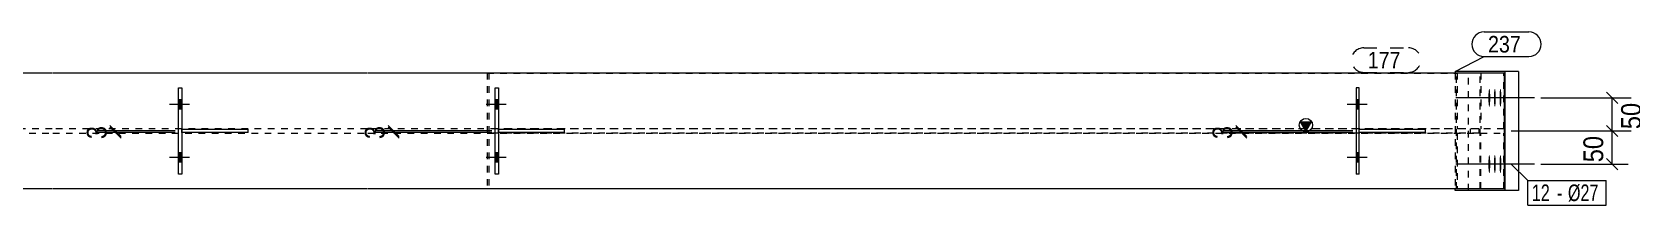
# Model space of a CAD drawing. Header units: millimetres. Extents: x 2 to 825, y 1 to 579.
# Drawn here: x 398.1 to 639.5, y 402.2 to 428.3 of the extents above; entities that cross this region are included whole.
import ezdxf

# ---------------------------------------------------------------- set-up
doc = ezdxf.new("R2010")
doc.units = ezdxf.units.MM
for name, pattern in [('XKITLINE00', [0]), ('XKITLINE01', [4, 1, -1, 1, -1]), ('XKITLINE02', [4, 2, -2])]:
    doc.linetypes.add(name, pattern=pattern)
for name, color, linetype, lineweight in [('Bolt', 3, 'Continuous', 0), ('BoltMark', 7, 'Continuous', 0), ('Dimensions', 7, 'Continuous', 0), ('Part', 2, 'Continuous', 0), ('PartMark', 7, 'Continuous', 0)]:
    doc.layers.add(name, color=color, linetype=linetype, lineweight=lineweight)
doc.styles.add('ARIAL', font='ARIAL.TTF')
doc.styles.add('ARIAL_NARROW', font='ARIALN.TTF')

# ---------------------------------------------------------------- blocks, each defined once
blk = doc.blocks.new('*A35')
at = {"layer": 'Bolt'}
for points in [[(420.2, 418.08), (420.7, 418.08), (420.7, 416.68), (420.2, 416.68)], [(420.2, 418.08), (420.7, 418.08), (420.7, 416.68), (420.2, 416.68)], [(420.2, 410.08), (420.7, 410.08), (420.7, 408.68), (420.2, 408.68)], [(420.2, 410.08), (420.7, 410.08), (420.7, 408.68), (420.2, 408.68)]]:
    blk.add_hatch(color=3, dxfattribs=at).paths.add_polyline_path(points, flags=17)
at = {"layer": 'Bolt', "color": 3, "linetype": 'XKITLINE00', "lineweight": 0}
for p, q in [((420.7, 418.08), (420.2, 418.08)), ((420.7, 418.08), (420.2, 418.08)), ((421.86, 417.38), (418.86, 417.38)), ((421.86, 417.38), (418.86, 417.38)), ((420.7, 416.68), (420.2, 416.68)), ((420.7, 416.68), (420.2, 416.68)), ((421.86, 409.38), (418.86, 409.38)), ((421.86, 409.38), (418.86, 409.38)), ((420.7, 410.08), (420.2, 410.08)), ((420.7, 410.08), (420.2, 410.08)), ((420.7, 408.68), (420.2, 408.68)), ((420.7, 408.68), (420.2, 408.68))]:
    blk.add_line(p, q, dxfattribs=at)
blk = doc.blocks.new('*A37')
at = {"layer": 'Bolt'}
for points in [[(598.01, 418.08), (598.51, 418.08), (598.51, 416.68), (598.01, 416.68)], [(598.01, 418.08), (598.51, 418.08), (598.51, 416.68), (598.01, 416.68)], [(598.01, 410.08), (598.51, 410.08), (598.51, 408.68), (598.01, 408.68)], [(598.01, 410.08), (598.51, 410.08), (598.51, 408.68), (598.01, 408.68)]]:
    blk.add_hatch(color=3, dxfattribs=at).paths.add_polyline_path(points, flags=17)
at = {"layer": 'Bolt', "color": 3, "linetype": 'XKITLINE00', "lineweight": 0}
for p, q in [((598.51, 418.08), (598.01, 418.08)), ((598.51, 418.08), (598.01, 418.08)), ((599.67, 417.38), (596.67, 417.38)), ((599.67, 417.38), (596.67, 417.38)), ((598.51, 416.68), (598.01, 416.68)), ((598.51, 416.68), (598.01, 416.68)), ((599.67, 409.38), (596.67, 409.38)), ((599.67, 409.38), (596.67, 409.38)), ((598.51, 410.08), (598.01, 410.08)), ((598.51, 410.08), (598.01, 410.08)), ((598.51, 408.68), (598.01, 408.68)), ((598.51, 408.68), (598.01, 408.68))]:
    blk.add_line(p, q, dxfattribs=at)
blk = doc.blocks.new('*A39')
at = {"layer": 'Bolt'}
for points in [[(468.01, 418.08), (468.51, 418.08), (468.51, 416.68), (468.01, 416.68)], [(468.01, 418.08), (468.51, 418.08), (468.51, 416.68), (468.01, 416.68)], [(468.01, 410.08), (468.51, 410.08), (468.51, 408.68), (468.01, 408.68)], [(468.01, 410.08), (468.51, 410.08), (468.51, 408.68), (468.01, 408.68)]]:
    blk.add_hatch(color=3, dxfattribs=at).paths.add_polyline_path(points, flags=17)
at = {"layer": 'Bolt', "color": 3, "linetype": 'XKITLINE00', "lineweight": 0}
for p, q in [((468.51, 418.08), (468.01, 418.08)), ((468.51, 418.08), (468.01, 418.08)), ((469.67, 417.38), (466.67, 417.38)), ((469.67, 417.38), (466.67, 417.38)), ((468.51, 416.68), (468.01, 416.68)), ((468.51, 416.68), (468.01, 416.68)), ((469.67, 409.38), (466.67, 409.38)), ((469.67, 409.38), (466.67, 409.38)), ((468.51, 410.08), (468.01, 410.08)), ((468.51, 410.08), (468.01, 410.08)), ((468.51, 408.68), (468.01, 408.68)), ((468.51, 408.68), (468.01, 408.68))]:
    blk.add_line(p, q, dxfattribs=at)
blk = doc.blocks.new('*A40')
at = {"layer": 'Bolt'}
for points in [[(618.28, 418.35), (618.28, 418.32), (618.28, 418.28), (618.28, 418.25), (618.28, 418.22), (618.28, 418.19), (618.28, 418.15), (618.28, 418.12), (618.28, 418.09), (618.28, 418.06), (618.27, 418.02), (618.27, 417.99), (618.27, 417.96), (618.27, 417.93), (618.27, 417.9), (618.27, 417.87), (618.27, 417.84), (618.27, 417.81), (618.26, 417.78), (618.26, 417.75), (618.26, 417.72), (618.26, 417.69), (618.26, 417.66), (618.26, 417.63), (618.25, 417.61), (618.25, 417.58), (618.25, 417.55), (618.25, 417.53), (618.25, 417.5), (618.24, 417.48), (618.24, 417.45), (618.24, 417.43), (618.24, 417.41), (618.23, 417.38), (618.23, 417.36), (618.23, 417.34), (618.23, 417.32), (618.22, 417.3), (618.22, 417.28), (618.22, 417.26), (618.21, 417.24), (618.21, 417.23), (618.21, 417.21), (618.2, 417.19), (618.2, 417.18), (618.2, 417.16), (618.2, 417.15), (618.19, 417.14), (618.19, 417.12), (618.19, 417.11), (618.18, 417.1), (618.18, 417.09), (618.18, 417.08), (618.17, 417.07), (618.17, 417.07), (618.17, 417.06), (618.16, 417.05), (618.16, 417.05), (618.16, 417.04), (618.15, 417.04), (618.15, 417.04), (618.14, 417.04), (618.14, 417.03), (618.14, 417.03), (618.13, 417.03), (618.13, 417.04), (618.13, 417.04), (618.12, 417.04), (618.12, 417.04), (618.12, 417.05), (618.11, 417.05), (618.11, 417.06), (618.11, 417.07), (618.1, 417.07), (618.1, 417.08), (618.1, 417.09), (618.09, 417.1), (618.09, 417.11), (618.09, 417.12), (618.08, 417.14), (618.08, 417.15), (618.08, 417.16), (618.07, 417.18), (618.07, 417.19), (618.07, 417.21), (618.07, 417.23), (618.06, 417.24), (618.06, 417.26), (618.06, 417.28), (618.05, 417.3), (618.05, 417.32), (618.05, 417.34), (618.05, 417.36), (618.04, 417.38), (618.04, 417.41), (618.04, 417.43), (618.04, 417.45), (618.03, 417.48), (618.03, 417.5), (618.03, 417.53), (618.03, 417.55), (618.02, 417.58), (618.02, 417.61), (618.02, 417.63), (618.02, 417.66), (618.02, 417.69), (618.01, 417.72), (618.01, 417.75), (618.01, 417.78), (618.01, 417.81), (618.01, 417.84), (618.01, 417.87), (618.01, 417.9), (618, 417.93), (618, 417.96), (618, 417.99), (618, 418.02), (618, 418.06), (618, 418.09), (618, 418.12), (618, 418.15), (618, 418.19), (618, 418.22), (618, 418.25), (618, 418.28), (618, 418.32), (618, 418.35), (618, 418.38), (618, 418.42), (618, 418.45), (618, 418.48), (618, 418.52), (618, 418.55), (618, 418.58), (618, 418.61), (618, 418.65), (618, 418.68), (618, 418.71), (618, 418.74), (618, 418.78), (618, 418.81), (618, 418.84), (618.01, 418.87), (618.01, 418.9), (618.01, 418.93), (618.01, 418.96), (618.01, 418.99), (618.01, 419.02), (618.01, 419.05), (618.02, 419.08), (618.02, 419.11), (618.02, 419.13), (618.02, 419.16), (618.02, 419.19), (618.03, 419.21), (618.03, 419.24), (618.03, 419.27), (618.03, 419.29), (618.04, 419.31), (618.04, 419.34), (618.04, 419.36), (618.04, 419.38), (618.05, 419.41), (618.05, 419.43), (618.05, 419.45), (618.05, 419.47), (618.06, 419.49), (618.06, 419.51), (618.06, 419.52), (618.07, 419.54), (618.07, 419.56), (618.07, 419.57), (618.07, 419.59), (618.08, 419.6), (618.08, 419.62), (618.08, 419.63), (618.09, 419.64), (618.09, 419.65), (618.09, 419.67), (618.1, 419.68), (618.1, 419.68), (618.1, 419.69), (618.11, 419.7), (618.11, 419.71), (618.11, 419.71), (618.12, 419.72), (618.12, 419.72), (618.12, 419.73), (618.13, 419.73), (618.13, 419.73), (618.13, 419.73), (618.14, 419.73), (618.14, 419.73), (618.14, 419.73), (618.15, 419.73), (618.15, 419.73), (618.16, 419.72), (618.16, 419.72), (618.16, 419.71), (618.17, 419.71), (618.17, 419.7), (618.17, 419.69), (618.18, 419.68), (618.18, 419.68), (618.18, 419.67), (618.19, 419.65), (618.19, 419.64), (618.19, 419.63), (618.2, 419.62), (618.2, 419.6), (618.2, 419.59), (618.2, 419.57), (618.21, 419.56), (618.21, 419.54), (618.21, 419.52), (618.22, 419.51), (618.22, 419.49), (618.22, 419.47), (618.23, 419.45), (618.23, 419.43), (618.23, 419.41), (618.23, 419.38), (618.24, 419.36), (618.24, 419.34), (618.24, 419.31), (618.24, 419.29), (618.25, 419.27), (618.25, 419.24), (618.25, 419.21), (618.25, 419.19), (618.25, 419.16), (618.26, 419.13), (618.26, 419.11), (618.26, 419.08), (618.26, 419.05), (618.26, 419.02), (618.26, 418.99), (618.27, 418.96), (618.27, 418.93), (618.27, 418.9), (618.27, 418.87), (618.27, 418.84), (618.27, 418.81), (618.27, 418.78), (618.27, 418.74), (618.28, 418.71), (618.28, 418.68), (618.28, 418.65), (618.28, 418.61), (618.28, 418.58), (618.28, 418.55), (618.28, 418.52), (618.28, 418.48), (618.28, 418.45), (618.28, 418.42), (618.28, 418.38)], [(619.12, 418.35), (619.12, 418.32), (619.12, 418.28), (619.12, 418.25), (619.12, 418.22), (619.12, 418.19), (619.12, 418.15), (619.12, 418.12), (619.12, 418.09), (619.11, 418.06), (619.11, 418.02), (619.11, 417.99), (619.11, 417.96), (619.11, 417.93), (619.11, 417.9), (619.11, 417.87), (619.11, 417.84), (619.11, 417.81), (619.1, 417.78), (619.1, 417.75), (619.1, 417.72), (619.1, 417.69), (619.1, 417.66), (619.09, 417.63), (619.09, 417.61), (619.09, 417.58), (619.09, 417.55), (619.09, 417.53), (619.08, 417.5), (619.08, 417.48), (619.08, 417.45), (619.08, 417.43), (619.07, 417.41), (619.07, 417.38), (619.07, 417.36), (619.07, 417.34), (619.06, 417.32), (619.06, 417.3), (619.06, 417.28), (619.06, 417.26), (619.05, 417.24), (619.05, 417.23), (619.05, 417.21), (619.04, 417.19), (619.04, 417.18), (619.04, 417.16), (619.03, 417.15), (619.03, 417.14), (619.03, 417.12), (619.02, 417.11), (619.02, 417.1), (619.02, 417.09), (619.01, 417.08), (619.01, 417.07), (619.01, 417.07), (619, 417.06), (619, 417.05), (619, 417.05), (618.99, 417.04), (618.99, 417.04), (618.99, 417.04), (618.98, 417.04), (618.98, 417.03), (618.98, 417.03), (618.97, 417.03), (618.97, 417.04), (618.97, 417.04), (618.96, 417.04), (618.96, 417.04), (618.96, 417.05), (618.95, 417.05), (618.95, 417.06), (618.95, 417.07), (618.94, 417.07), (618.94, 417.08), (618.94, 417.09), (618.93, 417.1), (618.93, 417.11), (618.93, 417.12), (618.92, 417.14), (618.92, 417.15), (618.92, 417.16), (618.91, 417.18), (618.91, 417.19), (618.91, 417.21), (618.9, 417.23), (618.9, 417.24), (618.9, 417.26), (618.9, 417.28), (618.89, 417.3), (618.89, 417.32), (618.89, 417.34), (618.88, 417.36), (618.88, 417.38), (618.88, 417.41), (618.88, 417.43), (618.87, 417.45), (618.87, 417.48), (618.87, 417.5), (618.87, 417.53), (618.87, 417.55), (618.86, 417.58), (618.86, 417.61), (618.86, 417.63), (618.86, 417.66), (618.86, 417.69), (618.85, 417.72), (618.85, 417.75), (618.85, 417.78), (618.85, 417.81), (618.85, 417.84), (618.85, 417.87), (618.85, 417.9), (618.84, 417.93), (618.84, 417.96), (618.84, 417.99), (618.84, 418.02), (618.84, 418.06), (618.84, 418.09), (618.84, 418.12), (618.84, 418.15), (618.84, 418.19), (618.84, 418.22), (618.84, 418.25), (618.84, 418.28), (618.84, 418.32), (618.84, 418.35), (618.84, 418.38), (618.84, 418.42), (618.84, 418.45), (618.84, 418.48), (618.84, 418.52), (618.84, 418.55), (618.84, 418.58), (618.84, 418.61), (618.84, 418.65), (618.84, 418.68), (618.84, 418.71), (618.84, 418.74), (618.84, 418.78), (618.84, 418.81), (618.84, 418.84), (618.85, 418.87), (618.85, 418.9), (618.85, 418.93), (618.85, 418.96), (618.85, 418.99), (618.85, 419.02), (618.85, 419.05), (618.86, 419.08), (618.86, 419.11), (618.86, 419.13), (618.86, 419.16), (618.86, 419.19), (618.87, 419.21), (618.87, 419.24), (618.87, 419.27), (618.87, 419.29), (618.87, 419.31), (618.88, 419.34), (618.88, 419.36), (618.88, 419.38), (618.88, 419.41), (618.89, 419.43), (618.89, 419.45), (618.89, 419.47), (618.9, 419.49), (618.9, 419.51), (618.9, 419.52), (618.9, 419.54), (618.91, 419.56), (618.91, 419.57), (618.91, 419.59), (618.92, 419.6), (618.92, 419.62), (618.92, 419.63), (618.93, 419.64), (618.93, 419.65), (618.93, 419.67), (618.94, 419.68), (618.94, 419.68), (618.94, 419.69), (618.95, 419.7), (618.95, 419.71), (618.95, 419.71), (618.96, 419.72), (618.96, 419.72), (618.96, 419.73), (618.97, 419.73), (618.97, 419.73), (618.97, 419.73), (618.98, 419.73), (618.98, 419.73), (618.98, 419.73), (618.99, 419.73), (618.99, 419.73), (618.99, 419.72), (619, 419.72), (619, 419.71), (619, 419.71), (619.01, 419.7), (619.01, 419.69), (619.01, 419.68), (619.02, 419.68), (619.02, 419.67), (619.02, 419.65), (619.03, 419.64), (619.03, 419.63), (619.03, 419.62), (619.04, 419.6), (619.04, 419.59), (619.04, 419.57), (619.05, 419.56), (619.05, 419.54), (619.05, 419.52), (619.06, 419.51), (619.06, 419.49), (619.06, 419.47), (619.06, 419.45), (619.07, 419.43), (619.07, 419.41), (619.07, 419.38), (619.07, 419.36), (619.08, 419.34), (619.08, 419.31), (619.08, 419.29), (619.08, 419.27), (619.09, 419.24), (619.09, 419.21), (619.09, 419.19), (619.09, 419.16), (619.09, 419.13), (619.1, 419.11), (619.1, 419.08), (619.1, 419.05), (619.1, 419.02), (619.1, 418.99), (619.11, 418.96), (619.11, 418.93), (619.11, 418.9), (619.11, 418.87), (619.11, 418.84), (619.11, 418.81), (619.11, 418.78), (619.11, 418.74), (619.11, 418.71), (619.12, 418.68), (619.12, 418.65), (619.12, 418.61), (619.12, 418.58), (619.12, 418.55), (619.12, 418.52), (619.12, 418.48), (619.12, 418.45), (619.12, 418.42), (619.12, 418.38)], [(619.96, 418.35), (619.96, 418.32), (619.96, 418.28), (619.96, 418.25), (619.96, 418.22), (619.96, 418.19), (619.96, 418.15), (619.96, 418.12), (619.95, 418.09), (619.95, 418.06), (619.95, 418.02), (619.95, 417.99), (619.95, 417.96), (619.95, 417.93), (619.95, 417.9), (619.95, 417.87), (619.95, 417.84), (619.94, 417.81), (619.94, 417.78), (619.94, 417.75), (619.94, 417.72), (619.94, 417.69), (619.94, 417.66), (619.93, 417.63), (619.93, 417.61), (619.93, 417.58), (619.93, 417.55), (619.93, 417.53), (619.92, 417.5), (619.92, 417.48), (619.92, 417.45), (619.92, 417.43), (619.91, 417.41), (619.91, 417.38), (619.91, 417.36), (619.91, 417.34), (619.9, 417.32), (619.9, 417.3), (619.9, 417.28), (619.89, 417.26), (619.89, 417.24), (619.89, 417.23), (619.89, 417.21), (619.88, 417.19), (619.88, 417.18), (619.88, 417.16), (619.87, 417.15), (619.87, 417.14), (619.87, 417.12), (619.86, 417.11), (619.86, 417.1), (619.86, 417.09), (619.85, 417.08), (619.85, 417.07), (619.85, 417.07), (619.84, 417.06), (619.84, 417.05), (619.84, 417.05), (619.83, 417.04), (619.83, 417.04), (619.83, 417.04), (619.82, 417.04), (619.82, 417.03), (619.82, 417.03), (619.81, 417.03), (619.81, 417.04), (619.81, 417.04), (619.8, 417.04), (619.8, 417.04), (619.8, 417.05), (619.79, 417.05), (619.79, 417.06), (619.79, 417.07), (619.78, 417.07), (619.78, 417.08), (619.78, 417.09), (619.77, 417.1), (619.77, 417.11), (619.77, 417.12), (619.76, 417.14), (619.76, 417.15), (619.76, 417.16), (619.75, 417.18), (619.75, 417.19), (619.75, 417.21), (619.74, 417.23), (619.74, 417.24), (619.74, 417.26), (619.73, 417.28), (619.73, 417.3), (619.73, 417.32), (619.73, 417.34), (619.72, 417.36), (619.72, 417.38), (619.72, 417.41), (619.72, 417.43), (619.71, 417.45), (619.71, 417.48), (619.71, 417.5), (619.71, 417.53), (619.7, 417.55), (619.7, 417.58), (619.7, 417.61), (619.7, 417.63), (619.7, 417.66), (619.69, 417.69), (619.69, 417.72), (619.69, 417.75), (619.69, 417.78), (619.69, 417.81), (619.69, 417.84), (619.69, 417.87), (619.68, 417.9), (619.68, 417.93), (619.68, 417.96), (619.68, 417.99), (619.68, 418.02), (619.68, 418.06), (619.68, 418.09), (619.68, 418.12), (619.68, 418.15), (619.68, 418.19), (619.68, 418.22), (619.68, 418.25), (619.68, 418.28), (619.67, 418.32), (619.67, 418.35), (619.67, 418.38), (619.67, 418.42), (619.67, 418.45), (619.68, 418.48), (619.68, 418.52), (619.68, 418.55), (619.68, 418.58), (619.68, 418.61), (619.68, 418.65), (619.68, 418.68), (619.68, 418.71), (619.68, 418.74), (619.68, 418.78), (619.68, 418.81), (619.68, 418.84), (619.68, 418.87), (619.69, 418.9), (619.69, 418.93), (619.69, 418.96), (619.69, 418.99), (619.69, 419.02), (619.69, 419.05), (619.69, 419.08), (619.7, 419.11), (619.7, 419.13), (619.7, 419.16), (619.7, 419.19), (619.7, 419.21), (619.71, 419.24), (619.71, 419.27), (619.71, 419.29), (619.71, 419.31), (619.72, 419.34), (619.72, 419.36), (619.72, 419.38), (619.72, 419.41), (619.73, 419.43), (619.73, 419.45), (619.73, 419.47), (619.73, 419.49), (619.74, 419.51), (619.74, 419.52), (619.74, 419.54), (619.75, 419.56), (619.75, 419.57), (619.75, 419.59), (619.76, 419.6), (619.76, 419.62), (619.76, 419.63), (619.77, 419.64), (619.77, 419.65), (619.77, 419.67), (619.78, 419.68), (619.78, 419.68), (619.78, 419.69), (619.79, 419.7), (619.79, 419.71), (619.79, 419.71), (619.8, 419.72), (619.8, 419.72), (619.8, 419.73), (619.81, 419.73), (619.81, 419.73), (619.81, 419.73), (619.82, 419.73), (619.82, 419.73), (619.82, 419.73), (619.83, 419.73), (619.83, 419.73), (619.83, 419.72), (619.84, 419.72), (619.84, 419.71), (619.84, 419.71), (619.85, 419.7), (619.85, 419.69), (619.85, 419.68), (619.86, 419.68), (619.86, 419.67), (619.86, 419.65), (619.87, 419.64), (619.87, 419.63), (619.87, 419.62), (619.88, 419.6), (619.88, 419.59), (619.88, 419.57), (619.89, 419.56), (619.89, 419.54), (619.89, 419.52), (619.89, 419.51), (619.9, 419.49), (619.9, 419.47), (619.9, 419.45), (619.91, 419.43), (619.91, 419.41), (619.91, 419.38), (619.91, 419.36), (619.92, 419.34), (619.92, 419.31), (619.92, 419.29), (619.92, 419.27), (619.93, 419.24), (619.93, 419.21), (619.93, 419.19), (619.93, 419.16), (619.93, 419.13), (619.94, 419.11), (619.94, 419.08), (619.94, 419.05), (619.94, 419.02), (619.94, 418.99), (619.94, 418.96), (619.95, 418.93), (619.95, 418.9), (619.95, 418.87), (619.95, 418.84), (619.95, 418.81), (619.95, 418.78), (619.95, 418.74), (619.95, 418.71), (619.95, 418.68), (619.96, 418.65), (619.96, 418.61), (619.96, 418.58), (619.96, 418.55), (619.96, 418.52), (619.96, 418.48), (619.96, 418.45), (619.96, 418.42), (619.96, 418.38)], [(618.28, 408.35), (618.28, 408.32), (618.28, 408.28), (618.28, 408.25), (618.28, 408.22), (618.28, 408.19), (618.28, 408.15), (618.28, 408.12), (618.28, 408.09), (618.28, 408.06), (618.27, 408.02), (618.27, 407.99), (618.27, 407.96), (618.27, 407.93), (618.27, 407.9), (618.27, 407.87), (618.27, 407.84), (618.27, 407.81), (618.26, 407.78), (618.26, 407.75), (618.26, 407.72), (618.26, 407.69), (618.26, 407.66), (618.26, 407.63), (618.25, 407.61), (618.25, 407.58), (618.25, 407.55), (618.25, 407.53), (618.25, 407.5), (618.24, 407.48), (618.24, 407.45), (618.24, 407.43), (618.24, 407.41), (618.23, 407.38), (618.23, 407.36), (618.23, 407.34), (618.23, 407.32), (618.22, 407.3), (618.22, 407.28), (618.22, 407.26), (618.21, 407.24), (618.21, 407.23), (618.21, 407.21), (618.2, 407.19), (618.2, 407.18), (618.2, 407.16), (618.2, 407.15), (618.19, 407.14), (618.19, 407.12), (618.19, 407.11), (618.18, 407.1), (618.18, 407.09), (618.18, 407.08), (618.17, 407.07), (618.17, 407.07), (618.17, 407.06), (618.16, 407.05), (618.16, 407.05), (618.16, 407.04), (618.15, 407.04), (618.15, 407.04), (618.14, 407.04), (618.14, 407.03), (618.14, 407.03), (618.13, 407.03), (618.13, 407.04), (618.13, 407.04), (618.12, 407.04), (618.12, 407.04), (618.12, 407.05), (618.11, 407.05), (618.11, 407.06), (618.11, 407.07), (618.1, 407.07), (618.1, 407.08), (618.1, 407.09), (618.09, 407.1), (618.09, 407.11), (618.09, 407.12), (618.08, 407.14), (618.08, 407.15), (618.08, 407.16), (618.07, 407.18), (618.07, 407.19), (618.07, 407.21), (618.07, 407.23), (618.06, 407.24), (618.06, 407.26), (618.06, 407.28), (618.05, 407.3), (618.05, 407.32), (618.05, 407.34), (618.05, 407.36), (618.04, 407.38), (618.04, 407.41), (618.04, 407.43), (618.04, 407.45), (618.03, 407.48), (618.03, 407.5), (618.03, 407.53), (618.03, 407.55), (618.02, 407.58), (618.02, 407.61), (618.02, 407.63), (618.02, 407.66), (618.02, 407.69), (618.01, 407.72), (618.01, 407.75), (618.01, 407.78), (618.01, 407.81), (618.01, 407.84), (618.01, 407.87), (618.01, 407.9), (618, 407.93), (618, 407.96), (618, 407.99), (618, 408.02), (618, 408.06), (618, 408.09), (618, 408.12), (618, 408.15), (618, 408.19), (618, 408.22), (618, 408.25), (618, 408.28), (618, 408.32), (618, 408.35), (618, 408.38), (618, 408.42), (618, 408.45), (618, 408.48), (618, 408.52), (618, 408.55), (618, 408.58), (618, 408.61), (618, 408.65), (618, 408.68), (618, 408.71), (618, 408.74), (618, 408.78), (618, 408.81), (618, 408.84), (618.01, 408.87), (618.01, 408.9), (618.01, 408.93), (618.01, 408.96), (618.01, 408.99), (618.01, 409.02), (618.01, 409.05), (618.02, 409.08), (618.02, 409.11), (618.02, 409.13), (618.02, 409.16), (618.02, 409.19), (618.03, 409.21), (618.03, 409.24), (618.03, 409.27), (618.03, 409.29), (618.04, 409.31), (618.04, 409.34), (618.04, 409.36), (618.04, 409.38), (618.05, 409.41), (618.05, 409.43), (618.05, 409.45), (618.05, 409.47), (618.06, 409.49), (618.06, 409.51), (618.06, 409.52), (618.07, 409.54), (618.07, 409.56), (618.07, 409.57), (618.07, 409.59), (618.08, 409.6), (618.08, 409.62), (618.08, 409.63), (618.09, 409.64), (618.09, 409.65), (618.09, 409.67), (618.1, 409.68), (618.1, 409.68), (618.1, 409.69), (618.11, 409.7), (618.11, 409.71), (618.11, 409.71), (618.12, 409.72), (618.12, 409.72), (618.12, 409.73), (618.13, 409.73), (618.13, 409.73), (618.13, 409.73), (618.14, 409.73), (618.14, 409.73), (618.14, 409.73), (618.15, 409.73), (618.15, 409.73), (618.16, 409.72), (618.16, 409.72), (618.16, 409.71), (618.17, 409.71), (618.17, 409.7), (618.17, 409.69), (618.18, 409.68), (618.18, 409.68), (618.18, 409.67), (618.19, 409.65), (618.19, 409.64), (618.19, 409.63), (618.2, 409.62), (618.2, 409.6), (618.2, 409.59), (618.2, 409.57), (618.21, 409.56), (618.21, 409.54), (618.21, 409.52), (618.22, 409.51), (618.22, 409.49), (618.22, 409.47), (618.23, 409.45), (618.23, 409.43), (618.23, 409.41), (618.23, 409.38), (618.24, 409.36), (618.24, 409.34), (618.24, 409.31), (618.24, 409.29), (618.25, 409.27), (618.25, 409.24), (618.25, 409.21), (618.25, 409.19), (618.25, 409.16), (618.26, 409.13), (618.26, 409.11), (618.26, 409.08), (618.26, 409.05), (618.26, 409.02), (618.26, 408.99), (618.27, 408.96), (618.27, 408.93), (618.27, 408.9), (618.27, 408.87), (618.27, 408.84), (618.27, 408.81), (618.27, 408.78), (618.27, 408.74), (618.28, 408.71), (618.28, 408.68), (618.28, 408.65), (618.28, 408.61), (618.28, 408.58), (618.28, 408.55), (618.28, 408.52), (618.28, 408.48), (618.28, 408.45), (618.28, 408.42), (618.28, 408.38)], [(619.12, 408.35), (619.12, 408.32), (619.12, 408.28), (619.12, 408.25), (619.12, 408.22), (619.12, 408.19), (619.12, 408.15), (619.12, 408.12), (619.12, 408.09), (619.11, 408.06), (619.11, 408.02), (619.11, 407.99), (619.11, 407.96), (619.11, 407.93), (619.11, 407.9), (619.11, 407.87), (619.11, 407.84), (619.11, 407.81), (619.1, 407.78), (619.1, 407.75), (619.1, 407.72), (619.1, 407.69), (619.1, 407.66), (619.09, 407.63), (619.09, 407.61), (619.09, 407.58), (619.09, 407.55), (619.09, 407.53), (619.08, 407.5), (619.08, 407.48), (619.08, 407.45), (619.08, 407.43), (619.07, 407.41), (619.07, 407.38), (619.07, 407.36), (619.07, 407.34), (619.06, 407.32), (619.06, 407.3), (619.06, 407.28), (619.06, 407.26), (619.05, 407.24), (619.05, 407.23), (619.05, 407.21), (619.04, 407.19), (619.04, 407.18), (619.04, 407.16), (619.03, 407.15), (619.03, 407.14), (619.03, 407.12), (619.02, 407.11), (619.02, 407.1), (619.02, 407.09), (619.01, 407.08), (619.01, 407.07), (619.01, 407.07), (619, 407.06), (619, 407.05), (619, 407.05), (618.99, 407.04), (618.99, 407.04), (618.99, 407.04), (618.98, 407.04), (618.98, 407.03), (618.98, 407.03), (618.97, 407.03), (618.97, 407.04), (618.97, 407.04), (618.96, 407.04), (618.96, 407.04), (618.96, 407.05), (618.95, 407.05), (618.95, 407.06), (618.95, 407.07), (618.94, 407.07), (618.94, 407.08), (618.94, 407.09), (618.93, 407.1), (618.93, 407.11), (618.93, 407.12), (618.92, 407.14), (618.92, 407.15), (618.92, 407.16), (618.91, 407.18), (618.91, 407.19), (618.91, 407.21), (618.9, 407.23), (618.9, 407.24), (618.9, 407.26), (618.9, 407.28), (618.89, 407.3), (618.89, 407.32), (618.89, 407.34), (618.88, 407.36), (618.88, 407.38), (618.88, 407.41), (618.88, 407.43), (618.87, 407.45), (618.87, 407.48), (618.87, 407.5), (618.87, 407.53), (618.87, 407.55), (618.86, 407.58), (618.86, 407.61), (618.86, 407.63), (618.86, 407.66), (618.86, 407.69), (618.85, 407.72), (618.85, 407.75), (618.85, 407.78), (618.85, 407.81), (618.85, 407.84), (618.85, 407.87), (618.85, 407.9), (618.84, 407.93), (618.84, 407.96), (618.84, 407.99), (618.84, 408.02), (618.84, 408.06), (618.84, 408.09), (618.84, 408.12), (618.84, 408.15), (618.84, 408.19), (618.84, 408.22), (618.84, 408.25), (618.84, 408.28), (618.84, 408.32), (618.84, 408.35), (618.84, 408.38), (618.84, 408.42), (618.84, 408.45), (618.84, 408.48), (618.84, 408.52), (618.84, 408.55), (618.84, 408.58), (618.84, 408.61), (618.84, 408.65), (618.84, 408.68), (618.84, 408.71), (618.84, 408.74), (618.84, 408.78), (618.84, 408.81), (618.84, 408.84), (618.85, 408.87), (618.85, 408.9), (618.85, 408.93), (618.85, 408.96), (618.85, 408.99), (618.85, 409.02), (618.85, 409.05), (618.86, 409.08), (618.86, 409.11), (618.86, 409.13), (618.86, 409.16), (618.86, 409.19), (618.87, 409.21), (618.87, 409.24), (618.87, 409.27), (618.87, 409.29), (618.87, 409.31), (618.88, 409.34), (618.88, 409.36), (618.88, 409.38), (618.88, 409.41), (618.89, 409.43), (618.89, 409.45), (618.89, 409.47), (618.9, 409.49), (618.9, 409.51), (618.9, 409.52), (618.9, 409.54), (618.91, 409.56), (618.91, 409.57), (618.91, 409.59), (618.92, 409.6), (618.92, 409.62), (618.92, 409.63), (618.93, 409.64), (618.93, 409.65), (618.93, 409.67), (618.94, 409.68), (618.94, 409.68), (618.94, 409.69), (618.95, 409.7), (618.95, 409.71), (618.95, 409.71), (618.96, 409.72), (618.96, 409.72), (618.96, 409.73), (618.97, 409.73), (618.97, 409.73), (618.97, 409.73), (618.98, 409.73), (618.98, 409.73), (618.98, 409.73), (618.99, 409.73), (618.99, 409.73), (618.99, 409.72), (619, 409.72), (619, 409.71), (619, 409.71), (619.01, 409.7), (619.01, 409.69), (619.01, 409.68), (619.02, 409.68), (619.02, 409.67), (619.02, 409.65), (619.03, 409.64), (619.03, 409.63), (619.03, 409.62), (619.04, 409.6), (619.04, 409.59), (619.04, 409.57), (619.05, 409.56), (619.05, 409.54), (619.05, 409.52), (619.06, 409.51), (619.06, 409.49), (619.06, 409.47), (619.06, 409.45), (619.07, 409.43), (619.07, 409.41), (619.07, 409.38), (619.07, 409.36), (619.08, 409.34), (619.08, 409.31), (619.08, 409.29), (619.08, 409.27), (619.09, 409.24), (619.09, 409.21), (619.09, 409.19), (619.09, 409.16), (619.09, 409.13), (619.1, 409.11), (619.1, 409.08), (619.1, 409.05), (619.1, 409.02), (619.1, 408.99), (619.11, 408.96), (619.11, 408.93), (619.11, 408.9), (619.11, 408.87), (619.11, 408.84), (619.11, 408.81), (619.11, 408.78), (619.11, 408.74), (619.11, 408.71), (619.12, 408.68), (619.12, 408.65), (619.12, 408.61), (619.12, 408.58), (619.12, 408.55), (619.12, 408.52), (619.12, 408.48), (619.12, 408.45), (619.12, 408.42), (619.12, 408.38)], [(619.96, 408.35), (619.96, 408.32), (619.96, 408.28), (619.96, 408.25), (619.96, 408.22), (619.96, 408.19), (619.96, 408.15), (619.96, 408.12), (619.95, 408.09), (619.95, 408.06), (619.95, 408.02), (619.95, 407.99), (619.95, 407.96), (619.95, 407.93), (619.95, 407.9), (619.95, 407.87), (619.95, 407.84), (619.94, 407.81), (619.94, 407.78), (619.94, 407.75), (619.94, 407.72), (619.94, 407.69), (619.94, 407.66), (619.93, 407.63), (619.93, 407.61), (619.93, 407.58), (619.93, 407.55), (619.93, 407.53), (619.92, 407.5), (619.92, 407.48), (619.92, 407.45), (619.92, 407.43), (619.91, 407.41), (619.91, 407.38), (619.91, 407.36), (619.91, 407.34), (619.9, 407.32), (619.9, 407.3), (619.9, 407.28), (619.89, 407.26), (619.89, 407.24), (619.89, 407.23), (619.89, 407.21), (619.88, 407.19), (619.88, 407.18), (619.88, 407.16), (619.87, 407.15), (619.87, 407.14), (619.87, 407.12), (619.86, 407.11), (619.86, 407.1), (619.86, 407.09), (619.85, 407.08), (619.85, 407.07), (619.85, 407.07), (619.84, 407.06), (619.84, 407.05), (619.84, 407.05), (619.83, 407.04), (619.83, 407.04), (619.83, 407.04), (619.82, 407.04), (619.82, 407.03), (619.82, 407.03), (619.81, 407.03), (619.81, 407.04), (619.81, 407.04), (619.8, 407.04), (619.8, 407.04), (619.8, 407.05), (619.79, 407.05), (619.79, 407.06), (619.79, 407.07), (619.78, 407.07), (619.78, 407.08), (619.78, 407.09), (619.77, 407.1), (619.77, 407.11), (619.77, 407.12), (619.76, 407.14), (619.76, 407.15), (619.76, 407.16), (619.75, 407.18), (619.75, 407.19), (619.75, 407.21), (619.74, 407.23), (619.74, 407.24), (619.74, 407.26), (619.73, 407.28), (619.73, 407.3), (619.73, 407.32), (619.73, 407.34), (619.72, 407.36), (619.72, 407.38), (619.72, 407.41), (619.72, 407.43), (619.71, 407.45), (619.71, 407.48), (619.71, 407.5), (619.71, 407.53), (619.7, 407.55), (619.7, 407.58), (619.7, 407.61), (619.7, 407.63), (619.7, 407.66), (619.69, 407.69), (619.69, 407.72), (619.69, 407.75), (619.69, 407.78), (619.69, 407.81), (619.69, 407.84), (619.69, 407.87), (619.68, 407.9), (619.68, 407.93), (619.68, 407.96), (619.68, 407.99), (619.68, 408.02), (619.68, 408.06), (619.68, 408.09), (619.68, 408.12), (619.68, 408.15), (619.68, 408.19), (619.68, 408.22), (619.68, 408.25), (619.68, 408.28), (619.67, 408.32), (619.67, 408.35), (619.67, 408.38), (619.67, 408.42), (619.67, 408.45), (619.68, 408.48), (619.68, 408.52), (619.68, 408.55), (619.68, 408.58), (619.68, 408.61), (619.68, 408.65), (619.68, 408.68), (619.68, 408.71), (619.68, 408.74), (619.68, 408.78), (619.68, 408.81), (619.68, 408.84), (619.68, 408.87), (619.69, 408.9), (619.69, 408.93), (619.69, 408.96), (619.69, 408.99), (619.69, 409.02), (619.69, 409.05), (619.69, 409.08), (619.7, 409.11), (619.7, 409.13), (619.7, 409.16), (619.7, 409.19), (619.7, 409.21), (619.71, 409.24), (619.71, 409.27), (619.71, 409.29), (619.71, 409.31), (619.72, 409.34), (619.72, 409.36), (619.72, 409.38), (619.72, 409.41), (619.73, 409.43), (619.73, 409.45), (619.73, 409.47), (619.73, 409.49), (619.74, 409.51), (619.74, 409.52), (619.74, 409.54), (619.75, 409.56), (619.75, 409.57), (619.75, 409.59), (619.76, 409.6), (619.76, 409.62), (619.76, 409.63), (619.77, 409.64), (619.77, 409.65), (619.77, 409.67), (619.78, 409.68), (619.78, 409.68), (619.78, 409.69), (619.79, 409.7), (619.79, 409.71), (619.79, 409.71), (619.8, 409.72), (619.8, 409.72), (619.8, 409.73), (619.81, 409.73), (619.81, 409.73), (619.81, 409.73), (619.82, 409.73), (619.82, 409.73), (619.82, 409.73), (619.83, 409.73), (619.83, 409.73), (619.83, 409.72), (619.84, 409.72), (619.84, 409.71), (619.84, 409.71), (619.85, 409.7), (619.85, 409.69), (619.85, 409.68), (619.86, 409.68), (619.86, 409.67), (619.86, 409.65), (619.87, 409.64), (619.87, 409.63), (619.87, 409.62), (619.88, 409.6), (619.88, 409.59), (619.88, 409.57), (619.89, 409.56), (619.89, 409.54), (619.89, 409.52), (619.89, 409.51), (619.9, 409.49), (619.9, 409.47), (619.9, 409.45), (619.91, 409.43), (619.91, 409.41), (619.91, 409.38), (619.91, 409.36), (619.92, 409.34), (619.92, 409.31), (619.92, 409.29), (619.92, 409.27), (619.93, 409.24), (619.93, 409.21), (619.93, 409.19), (619.93, 409.16), (619.93, 409.13), (619.94, 409.11), (619.94, 409.08), (619.94, 409.05), (619.94, 409.02), (619.94, 408.99), (619.94, 408.96), (619.95, 408.93), (619.95, 408.9), (619.95, 408.87), (619.95, 408.84), (619.95, 408.81), (619.95, 408.78), (619.95, 408.74), (619.95, 408.71), (619.95, 408.68), (619.96, 408.65), (619.96, 408.61), (619.96, 408.58), (619.96, 408.55), (619.96, 408.52), (619.96, 408.48), (619.96, 408.45), (619.96, 408.42), (619.96, 408.38)]]:
    blk.add_hatch(color=3, dxfattribs=at).paths.add_polyline_path(points, flags=17)
at = {"layer": 'Bolt', "color": 3, "linetype": 'XKITLINE02', "lineweight": 0}
for p, q in [((619.06, 418.38), (612.1, 418.38)), ((619.9, 418.38), (612.94, 418.38)), ((620.74, 418.38), (613.78, 418.38)), ((619.06, 408.38), (612.1, 408.38)), ((619.9, 408.38), (612.94, 408.38)), ((620.74, 408.38), (613.78, 408.38))]:
    blk.add_line(p, q, dxfattribs=at)
at = {"layer": 'Bolt', "color": 3, "linetype": 'XKITLINE00', "lineweight": 0}
for p, q in [((623.26, 418.38), (616.3, 418.38)), ((624.1, 418.38), (617.14, 418.38)), ((624.94, 418.38), (617.98, 418.38)), ((623.26, 408.38), (616.3, 408.38)), ((624.1, 408.38), (617.14, 408.38)), ((624.94, 408.38), (617.98, 408.38))]:
    blk.add_line(p, q, dxfattribs=at)
blk = doc.blocks.new('*A43')
at = {"layer": 'Part'}
blk.add_hatch(color=2, dxfattribs=at).paths.add_polyline_path([(589.65, 414.78), (591.25, 414.78), (590.45, 413.38)], flags=17)
at = {"layer": 'Part', "color": 2, "linetype": 'XKITLINE00', "lineweight": 0}
for p, q in [((401.12, 422.13), (353.64, 422.13)), ((448.7, 422.13), (401.22, 422.13)), ((620.45, 422.13), (448.8, 422.13)), ((620.45, 404.63), (620.45, 422.13)), ((590.45, 413.38), (589.65, 414.78)), ((589.65, 414.78), (591.25, 414.78)), ((591.25, 414.78), (590.45, 413.38)), ((401.12, 404.63), (353.64, 404.63)), ((448.7, 404.63), (401.22, 404.63)), ((620.45, 404.63), (448.8, 404.63))]:
    blk.add_line(p, q, dxfattribs=at)
at = {"layer": 'Part', "color": 7, "linetype": 'XKITLINE01', "lineweight": 0}
for p, q in [((616.75, 404.63), (616.75, 422.13)), ((616.87, 422.13), (616.87, 413.73)), ((620.33, 413.73), (620.33, 422.13)), ((401.12, 413.73), (353.64, 413.73)), ((353.64, 413.03), (401.12, 413.03)), ((448.7, 413.73), (401.22, 413.73)), ((401.22, 413.03), (448.7, 413.03)), ((620.33, 413.73), (448.8, 413.73)), ((448.8, 413.03), (620.33, 413.03)), ((616.87, 404.63), (616.87, 413.03)), ((620.33, 404.63), (620.33, 413.03))]:
    blk.add_line(p, q, dxfattribs=at)
at = {"layer": 'Part', "color": 2, "linetype": 'XKITLINE00', "lineweight": 0}
blk.add_circle((590.45, 414.28), 1, dxfattribs=at)
blk = doc.blocks.new('*A48')
at = {"layer": 'Part', "color": 2, "linetype": 'XKITLINE00', "lineweight": 0}
for p, q in [((420.2, 419.88), (420.7, 419.88)), ((420.2, 406.88), (420.2, 419.88)), ((420.7, 419.88), (420.7, 406.88)), ((420.7, 406.88), (420.2, 406.88))]:
    blk.add_line(p, q, dxfattribs=at)
blk = doc.blocks.new('*A49')
at = {"layer": 'Part', "color": 2, "linetype": 'XKITLINE00', "lineweight": 0}
for p, q in [((420.7, 413.63), (430.7, 413.63)), ((430.7, 413.13), (420.7, 413.13)), ((430.7, 413.13), (430.7, 413.63))]:
    blk.add_line(p, q, dxfattribs=at)
at = {"layer": 'Part', "color": 7, "linetype": 'XKITLINE01', "lineweight": 0}
blk.add_line((420.7, 413.13), (420.7, 413.63), dxfattribs=at)
blk.add_line((420.7, 413.13), (420.7, 413.63), dxfattribs=at)
blk = doc.blocks.new('*A52')
at = {"layer": 'Part', "color": 2, "linetype": 'XKITLINE00', "lineweight": 0}
for p, q in [((598.51, 419.88), (598.01, 419.88)), ((598.01, 419.88), (598.01, 406.88)), ((598.51, 406.88), (598.51, 419.88)), ((598.51, 406.88), (598.01, 406.88))]:
    blk.add_line(p, q, dxfattribs=at)
blk = doc.blocks.new('*A53')
at = {"layer": 'Part', "color": 2, "linetype": 'XKITLINE00', "lineweight": 0}
for p, q in [((598.51, 413.63), (608.51, 413.63)), ((608.51, 413.13), (598.51, 413.13)), ((608.51, 413.13), (608.51, 413.63))]:
    blk.add_line(p, q, dxfattribs=at)
at = {"layer": 'Part', "color": 7, "linetype": 'XKITLINE01', "lineweight": 0}
blk.add_line((598.51, 413.13), (598.51, 413.63), dxfattribs=at)
blk.add_line((598.51, 413.13), (598.51, 413.63), dxfattribs=at)
blk = doc.blocks.new('*A56')
at = {"layer": 'Part', "color": 2, "linetype": 'XKITLINE00', "lineweight": 0}
for p, q in [((468.01, 419.88), (468.51, 419.88)), ((468.01, 406.88), (468.01, 419.88)), ((468.51, 419.88), (468.51, 406.88)), ((468.51, 406.88), (468.01, 406.88))]:
    blk.add_line(p, q, dxfattribs=at)
blk = doc.blocks.new('*A57')
at = {"layer": 'Part', "color": 2, "linetype": 'XKITLINE00', "lineweight": 0}
for p, q in [((468.51, 413.63), (478.51, 413.63)), ((478.51, 413.13), (468.51, 413.13)), ((478.51, 413.13), (478.51, 413.63))]:
    blk.add_line(p, q, dxfattribs=at)
at = {"layer": 'Part', "color": 7, "linetype": 'XKITLINE01', "lineweight": 0}
blk.add_line((468.51, 413.13), (468.51, 413.63), dxfattribs=at)
blk.add_line((468.51, 413.13), (468.51, 413.63), dxfattribs=at)
blk = doc.blocks.new('*A59')
at = {"layer": 'Part', "color": 7, "linetype": 'XKITLINE01', "lineweight": 0}
for p, q in [((466.8, 422.13), (613.3, 422.13)), ((466.8, 422.13), (466.8, 404.63)), ((467.04, 422.13), (467.04, 404.63)), ((613.19, 404.63), (613.19, 422.13)), ((613.3, 422.13), (613.3, 413.73)), ((616.6, 413.73), (467.04, 413.73)), ((616.6, 413.03), (467.04, 413.03)), ((613.3, 413.03), (613.3, 404.63)), ((615.29, 413.03), (615.29, 413.73)), ((616.6, 413.03), (616.6, 413.73)), ((613.3, 404.63), (466.8, 404.63))]:
    blk.add_line(p, q, dxfattribs=at)
blk = doc.blocks.new('*A60')
at = {"layer": 'Part', "color": 2, "linetype": 'XKITLINE00', "lineweight": 0}
for p, q in [((613, 422.38), (613, 422.13)), ((620.55, 422.38), (613, 422.38)), ((622.54, 422.38), (620.55, 422.38)), ((620.55, 404.38), (620.55, 422.38)), ((622.54, 422.38), (622.54, 404.38)), ((613, 404.38), (613, 404.63)), ((622.54, 404.38), (613, 404.38))]:
    blk.add_line(p, q, dxfattribs=at)
at = {"layer": 'Part', "color": 7, "linetype": 'XKITLINE01', "lineweight": 0}
for p, q in [((613, 422.13), (613, 404.63)), ((614.99, 404.38), (614.99, 422.38))]:
    blk.add_line(p, q, dxfattribs=at)
blk = doc.blocks.new('*A125')
at = {"layer": 'Dimensions', "color": 7, "linetype": 'XKITLINE00', "lineweight": 0}
for p, q in [((597.51, 413.38), (577.84, 413.38)), ((597.51, 413.13), (577.84, 413.13)), ((579.84, 414.23), (581.54, 412.54)), ((579.84, 413.98), (581.54, 412.29)), ((580.69, 413.13), (580.69, 413.38))]:
    blk.add_line(p, q, dxfattribs=at)
at = {"layer": 'Dimensions', "color": 3}
for p in [(580.69, 413.38), (580.69, 413.13)]:
    blk.add_point(p, dxfattribs=at)
at = {"layer": 'Dimensions', "color": 3, "style": 'ARIAL', "width": 0.85}
blk.add_text('3', height=3, rotation=90.0002, dxfattribs=at).set_placement((579.34, 412.15))
blk = doc.blocks.new('*A126')
at = {"layer": 'Dimensions', "color": 7, "linetype": 'XKITLINE00', "lineweight": 0}
for p, q in [((467.51, 413.38), (449.84, 413.38)), ((467.51, 413.13), (449.84, 413.13)), ((451.84, 414.23), (453.54, 412.54)), ((451.84, 413.98), (453.54, 412.29)), ((452.69, 413.13), (452.69, 413.38))]:
    blk.add_line(p, q, dxfattribs=at)
at = {"layer": 'Dimensions', "color": 3}
for p in [(452.69, 413.38), (452.69, 413.13)]:
    blk.add_point(p, dxfattribs=at)
at = {"layer": 'Dimensions', "color": 3, "style": 'ARIAL', "width": 0.85}
blk.add_text('3', height=3, rotation=90.0002, dxfattribs=at).set_placement((451.34, 412.15))
blk = doc.blocks.new('*A127')
at = {"layer": 'Dimensions', "color": 7, "linetype": 'XKITLINE00', "lineweight": 0}
for p, q in [((419.7, 413.38), (407.85, 413.38)), ((419.7, 413.13), (407.85, 413.13)), ((409.85, 414.23), (411.55, 412.54)), ((409.85, 413.98), (411.55, 412.29)), ((410.7, 413.13), (410.7, 413.38))]:
    blk.add_line(p, q, dxfattribs=at)
at = {"layer": 'Dimensions', "color": 3}
for p in [(410.7, 413.38), (410.7, 413.13)]:
    blk.add_point(p, dxfattribs=at)
at = {"layer": 'Dimensions', "color": 3, "style": 'ARIAL', "width": 0.85}
blk.add_text('3', height=3, rotation=90.0002, dxfattribs=at).set_placement((409.35, 412.15))
blk = doc.blocks.new('*A134')
at = {"layer": 'BoltMark', "color": 7, "linetype": 'XKITLINE00', "lineweight": 0}
for p, q in [((621.46, 408.38), (623.96, 405.9)), ((623.96, 405.9), (635.77, 405.9)), ((623.96, 402.2), (623.96, 405.9)), ((635.77, 402.2), (635.77, 405.9)), ((623.96, 402.2), (635.77, 402.2))]:
    blk.add_line(p, q, dxfattribs=at)
at = {"layer": 'BoltMark', "color": 3, "style": 'ARIAL_NARROW', "width": 0.85}
for s, p in [('12', (624.56, 402.8)), ('-', (628.35, 402.8)), ('Ø27', (630.01, 402.8))]:
    blk.add_text(s, height=2.5, dxfattribs=at).set_placement(p)
blk = doc.blocks.new('*A136')
at = {"layer": 'PartMark', "color": 7, "linetype": 'XKITLINE00', "lineweight": 0}
for p, q in [((617.34, 428.33), (624.11, 428.33)), ((613, 422.38), (617.34, 424.63)), ((617.34, 424.63), (624.11, 424.63))]:
    blk.add_line(p, q, dxfattribs=at)
for centre, start, end in [((617.34, 426.48), 90, 270), ((624.11, 426.48), 270, 90)]:
    blk.add_arc(centre, 1.85, start, end, dxfattribs=at)
at = {"layer": 'PartMark', "color": 3, "style": 'ARIAL', "width": 0.85}
blk.add_text('237', height=2.5, dxfattribs=at).set_placement((617.94, 425.23))
blk = doc.blocks.new('*A137')
at = {"layer": 'PartMark', "color": 7, "linetype": 'XKITLINE02', "lineweight": 0}
for p, q in [((599.17, 425.93), (605.94, 425.93)), ((599.17, 422.23), (605.94, 422.23))]:
    blk.add_line(p, q, dxfattribs=at)
for centre, start, end in [((599.17, 424.08), 90, 270), ((605.94, 424.08), 270, 90)]:
    blk.add_arc(centre, 1.85, start, end, dxfattribs=at)
at = {"layer": 'PartMark', "color": 3, "style": 'ARIAL', "width": 0.85}
blk.add_text('177', height=2.5, dxfattribs=at).set_placement((599.77, 422.83))
blk = doc.blocks.new('*A145')
at = {"layer": 'Dimensions', "color": 7, "linetype": 'XKITLINE00', "lineweight": 0}
for p, q in [((621.45, 413.38), (639.09, 413.38)), ((635.84, 414.23), (637.54, 412.54)), ((636.69, 408.38), (636.69, 413.38)), ((625.94, 408.38), (639.09, 408.38)), ((635.84, 409.23), (637.54, 407.54))]:
    blk.add_line(p, q, dxfattribs=at)
at = {"layer": 'Dimensions', "color": 3}
for p in [(636.69, 413.38), (636.69, 408.38)]:
    blk.add_point(p, dxfattribs=at)
at = {"layer": 'Dimensions', "color": 3, "style": 'ARIAL', "width": 0.85}
blk.add_text('50', height=3, rotation=90.0002, dxfattribs=at).set_placement((635.34, 408.66))
blk = doc.blocks.new('*A146')
at = {"layer": 'Dimensions', "color": 7, "linetype": 'XKITLINE00', "lineweight": 0}
for p, q in [((625.94, 418.38), (639.54, 418.38)), ((635.84, 419.23), (637.54, 417.54)), ((636.69, 413.38), (636.69, 418.38)), ((621.45, 413.38), (639.54, 413.38)), ((635.84, 414.23), (637.54, 412.54))]:
    blk.add_line(p, q, dxfattribs=at)
at = {"layer": 'Dimensions', "color": 3}
for p in [(636.69, 418.38), (636.69, 413.38)]:
    blk.add_point(p, dxfattribs=at)
at = {"layer": 'Dimensions', "color": 3, "style": 'ARIAL', "width": 0.85}
blk.add_text('50', height=3, rotation=90.0002, dxfattribs=at).set_placement((641.04, 413.66))

msp = doc.modelspace()

# ---------------------------------------------------------------- block references
at = {"lineweight": 0}
for name in ['*A136', '*A137', '*A59', '*A60', '*A35', '*A48', '*A39', '*A56', '*A37', '*A52', '*A40', '*A146', '*A127', '*A49', '*A126', '*A57', '*A125', '*A53', '*A145', '*A134']:
    msp.add_blockref(name, (0, 0), dxfattribs=at)
at = {"layer": 'Part', "lineweight": 0}
msp.add_blockref('*A43', (0, 0), dxfattribs=at)

doc.saveas('drawing.dxf')
